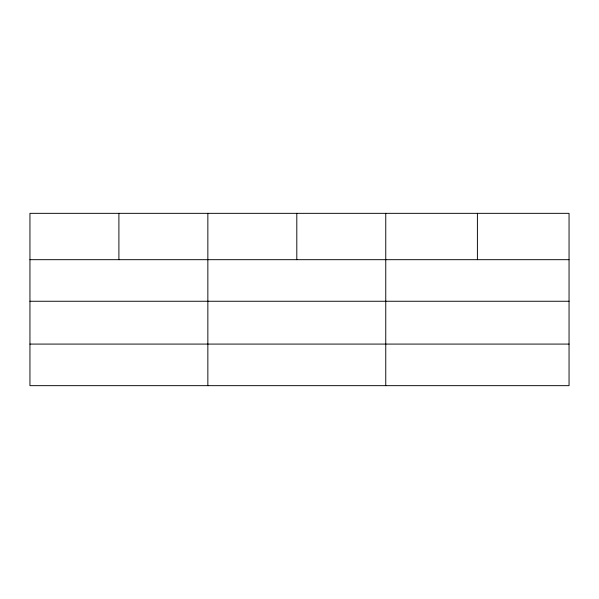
<?xml version="1.0" encoding="UTF-8"?>
<svg xmlns="http://www.w3.org/2000/svg" width="599" height="599" viewBox="0 0 599 599"><rect width="100%" height="100%" fill="white"/><g stroke="black" fill="none" stroke-linecap="round" stroke-linejoin="round"><path stroke-width="0.9" d="M569.05 301.252L569.05 213.341L29.95 213.341L29.95 385.659L569.05 385.659L569.05 301.252L29.95 301.252M29.95 259.681L569.05 259.681M29.95 344.081L569.05 344.081M477.403 213.341L477.403 259.681M385.756 213.341L385.756 385.659M296.805 213.341L296.805 259.681M207.853 213.341L207.853 385.659M118.902 213.341L118.902 259.681"/></g></svg>
